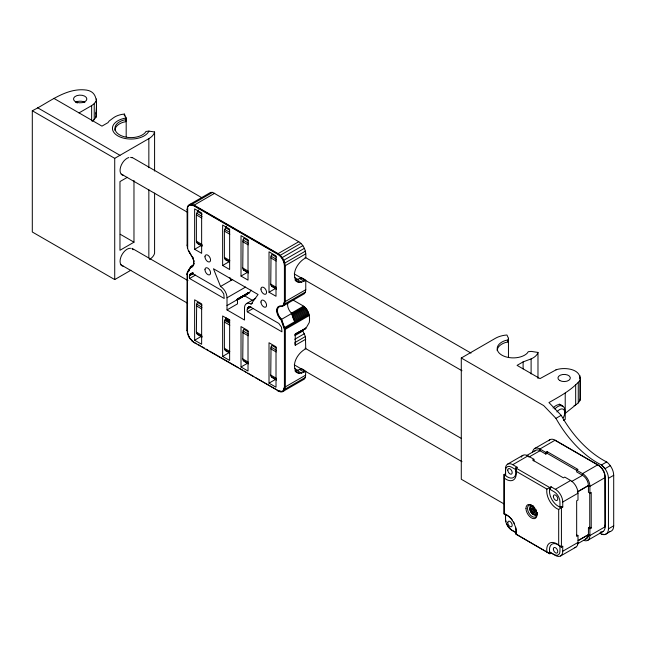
<?xml version="1.0" encoding="UTF-8"?>
<svg xmlns="http://www.w3.org/2000/svg" width="646" height="646" viewBox="0 0 646 646"><rect width="100%" height="100%" fill="white"/><g stroke="black" fill="none" stroke-linecap="round" stroke-linejoin="round"><path stroke-width="0.97" d="M532.627 452.168A10.393 6 60 0 1 539.919 448.994L545.797 452.394L547.122 451.627L577.992 469.448L576.668 470.215L576.668 471.911L582.547 475.303A8.317 4.805 60 0 1 588.425 485.493L588.425 492.276L589.895 493.124L591.219 492.365L591.219 528.008L589.895 528.775L588.425 527.927L589.75 527.16L591.219 528.008M505.43 514.216L505.487 519.279A10.393 6 60 0 0 505.988 521.702M562.755 502.007L562.747 507.094L559.961 507.013L559.961 501.926A8.317 4.805 60 0 0 554.082 491.743L549.673 489.192L550.99 486.745L556.359 489.902A10.393 6 60 0 1 562.69 500.868L562.755 502.007L577.992 493.213A10.393 6 60 0 0 570.636 480.479L564.757 477.087L563.433 477.854L532.57 460.033L533.895 459.266L533.895 460.961M189.561 278.491C188.616 276.189 190.328 272.136 193.17 273.912L221.085 290.086L223.734 293.825L224.21 298.492L189.561 278.491L195.48 275.075M247.313 311.832C246.36 309.531 248.072 305.477 250.923 307.254L278.83 323.428L281.486 327.167L281.963 331.834L247.313 311.832L253.224 308.417M193.76 263.6L194.107 263.398L193.832 264.634L192.314 266.661L193.485 264.836L193.8 261.816M187.154 273.839L187.114 274.768L187.655 272.806L187.154 273.839L187.51 273.638M582.45 475.246L582.547 473.607L597.784 464.813M562.747 546.136L562.69 552.306A10.393 6 60 0 1 556.359 555.956L551.151 553.008L549.827 553.775L515.702 534.072L516.041 530.665A12.129 7.001 60 0 0 515.669 527.273M187.687 246.95L187.687 207.947M283.134 305.405L284.41 301.601L284.41 265.797C284.175 261.178 281.616 256.745 277.732 254.233L193.792 205.767L189.859 204.968M283.134 390.773L284.41 386.97L284.41 329.492L281.018 319.697L280.065 318.728A8.527 4.926 60 0 1 276.73 310.774A8.527 4.926 60 0 1 279.742 306.277L281.664 306.252L283.489 305.203L284.757 301.399L284.757 265.595C284.523 260.976 281.963 256.543 278.087 254.023L194.139 205.565L190.207 204.766L188.39 205.816L187.445 207.406L188.737 205.614M283.772 305.606L284.765 303.927L285.112 301.634L285.112 265.764C284.854 260.919 282.173 256.284 278.111 253.636L194.115 205.145L191.951 204.289L189.997 204.314M282.011 391.419L277.732 390.822L281.664 391.621L283.489 390.572L284.757 386.768L284.757 329.29L281.365 319.495L280.412 318.526A8.527 4.926 60 0 1 277.077 310.573A8.527 4.926 60 0 1 280.089 306.075L282.011 306.051M283.772 390.975L284.765 389.304L285.112 387.002L285.112 329.444L281.608 319.31A8.035 4.635 60 0 1 277.473 311.429A8.035 4.635 60 0 1 280.275 306.527L282.221 306.503L304.419 293.688L305.413 292.008L305.76 289.707L305.76 280.114C302.853 282.157 298.791 283.433 295.747 280.953M190.828 339.134L192.064 340.579L191.709 340.781L193.792 342.364L280.275 391.896L282.221 391.872L304.419 379.057L305.413 377.385L305.76 371.038C302.853 373.081 298.791 374.365 295.747 371.878M202.077 246.174L197.41 243.477L196.384 241.216L196.384 214.948L197.41 211.5L198.548 209.966M202.077 337.107L197.41 334.41L196.384 332.141L196.659 304.169L197.41 302.425L202.077 305.114M229.298 261.888L225.414 259.644L224.388 257.383L224.388 231.115L225.414 227.658L226.544 226.132M229.298 352.821L225.414 350.576L224.388 348.307L224.388 322.039L225.979 317.824L229.871 320.069M248.452 272.951L243.784 270.254L242.759 267.985L243.025 240.013L243.784 238.269L248.452 240.966M248.452 363.876L243.784 361.179L242.759 358.918L243.025 330.946L243.784 329.194L248.452 331.891M276.448 289.109L271.78 286.42L270.755 284.151L271.029 256.179L271.78 254.435L276.448 257.132M276.448 380.042L271.78 377.345L270.755 375.084L271.029 347.112L271.78 345.36L276.448 348.057M305.461 327.813L305.76 328.604L309.256 322.54C310.411 316.314 308.4 309.087 302.788 305.671L292.581 299.776M193.76 263.14L193.041 265.296L190.618 266.774L187.582 271.732A9.157 5.289 60 0 0 187.114 274.348L187.114 330.8L187.461 274.566M92.297 121.295L95.866 117.556C95.996 106.517 100.372 90.715 84.327 89.859C65.044 88.405 48.611 102.69 32.3 110.757L32.3 231.995L114.722 279.581L130.928 270.222M95.866 117.556L96.424 115.125L96.424 98.959M565.218 413.375L578.267 402.902L579.898 400.633L579.898 380.429C581.844 368.624 564.16 366.896 555.988 369.835M579.898 400.633L580.455 398.194L580.455 377.991M187.308 273.008L190.538 267.404L191.797 266.984L190.538 267.404M114.931 130.355A16.061 9.278 0 0 1 122.966 122.328L125.615 121.69L126.188 117.984L124.371 114.059L122.046 114.374A17.935 10.352 0 0 0 113.155 118.032L109.134 121.052L107.987 122.643L101.955 126.131L53.812 98.337M125.615 121.69L126.188 120.003M125.615 119.671L122.966 120.301A16.061 9.278 0 0 0 119.639 134.893A16.061 9.278 0 0 0 144.906 132.971L146.004 131.445L148.927 131.114L154.588 131.986L154.103 133.391A20.292 11.717 0 0 1 148.846 138.64L114.722 158.343L32.3 110.757M497.186 350.633A16.061 9.278 0 0 1 505.22 342.598L507.869 341.968L508.45 338.262L506.932 334.991L504.502 335.266A20.292 11.717 0 0 0 495.409 338.302L461.284 358.005L461.284 479.243L503.791 503.791M507.869 341.968L508.45 340.28M507.869 339.941L505.22 340.579A16.061 9.278 0 0 0 501.894 355.171A16.061 9.278 0 0 0 527.168 353.249L528.267 351.715L531.182 351.384L537.981 352.433L537.432 353.774A17.935 10.352 0 0 1 531.109 358.91L523.107 361.889L517.075 365.378L539.999 378.613L556.303 369.69M515.863 469.674L517.026 467.131L511.818 464.183A10.393 6 60 0 0 505.487 467.841L505.576 475.618L505.576 470.522A8.317 4.805 60 0 1 511.454 467.131L515.863 469.674L517.188 467.228L515.702 467.898L516.041 471.701A12.129 7.001 60 0 1 507.231 476.788L504.114 474.592L505.43 473.825L505.576 475.618M251.028 290.038L249.582 292.541L227.012 305.574M190.885 267.202L187.558 272.273M504.114 513.998L504.114 474.592L504.114 513.998L507.231 515.403A12.129 7.001 60 0 1 512.472 520.288M549.673 489.192L551.151 486.834L546.92 489.087L516.057 471.265L515.702 467.898L549.827 487.601L549.488 491.008A12.129 7.001 60 0 0 558.297 506.27L561.422 507.675L562.747 506.916L559.961 507.013M79.03 112.897L91.643 105.613L94.235 103.667L95.866 101.398M609.453 531.626A11.523 6.654 60 0 0 613.7 525.82L613.7 475.303A11.523 6.654 60 0 0 606.699 461.947A81.331 46.956 60 0 1 561.204 415.33L548.955 402.563C559.888 396.337 571.653 390.095 579.898 380.429M237.801 299.534L246.683 294.39L247.894 293.09M247.119 294.108L237.171 299.849L246.901 294.293L248.08 293.074L238.681 298.412M247.701 293.066L237.034 299.962M504.292 513.699A14.204 8.204 60 0 1 516.057 534.064L549.827 553.775L549.488 549.972A12.129 7.001 60 0 1 558.297 544.885L561.422 547.081L558.685 545.095L558.685 509.452L561.422 507.675L561.422 547.081L562.747 546.322M296.482 333.344L300.56 331.099M191.45 267.186L192.661 266.459M238.632 298.42L244.471 295.044M246.134 294.075L247.798 293.114M127.383 177.303L119.97 181.583L119.97 250.285L133.972 242.202L133.972 180.468M191.951 204.289L212.599 192.371L298.759 241.717C304.137 245.1 306.47 251.738 305.76 257.883C297.903 261.775 290.183 274.251 297.2 281.793M194.115 205.145L214.763 193.227M187.461 209.417L187.114 209.619L187.461 206.89L188.454 205.202L210.644 192.395L212.599 192.371M187.461 245.222L187.114 245.423L187.114 209.183M187.792 247.814L187.445 248.016L187.114 245.052M193.63 260.378L193.8 262.195L193.97 260.475L193.622 260.677L192.613 257.504L188.39 250.696L188.737 250.495M194.64 249.291L201.641 253.337L201.641 212.922L194.64 208.884L194.64 249.291L202.198 244.931M189.859 253.256L189.23 251.351M192.613 257.504L192.968 257.302L193.227 259.094M190.618 266.774L193.154 265.312M191.571 266.548L193.259 265.571M187.582 271.732L189.278 270.755M190.304 274.049L192.298 272.83M190.045 274.372L192.573 272.911M189.835 274.76L193.219 272.806M189.682 275.196L193.065 273.25M189.593 275.697L192.976 273.743M222.636 265.458L229.637 269.503L229.637 229.088L222.636 225.05L222.636 265.458L229.354 261.582M220.536 286.477L213.455 268.744L258.077 294.503L251.076 304.105L250.22 303.677A9.278 5.354 60 0 0 244.511 307.892L244.511 320.02L227.012 309.918L227.012 297.79A9.157 5.289 60 0 0 220.536 286.477L232.681 279.46M278.111 253.636L298.759 241.717M241.015 276.068L248.016 280.114L248.016 239.698L241.015 235.653L241.015 276.068L247.733 272.192M280.275 255.283L300.923 243.364M282.221 257.56L302.869 245.641M283.772 260.241L304.419 248.322M284.765 263.067L305.413 251.149M227.012 297.79L245.601 287.058M285.112 265.764L305.76 253.846M237.437 299.219L244.81 294.964M246.441 294.019L248.08 293.074M227.012 309.918L237.51 303.854L237.51 299.51M194.115 342.55L189.859 338.617L188.39 336.073L187.792 333.191M246.433 303.644L255.727 298.282M269.011 292.234L276.012 296.272L276.012 255.864L269.011 251.819L269.011 292.234L275.729 288.358M189.859 338.617L189.23 336.719M250.979 304.056L252.594 303.127M248.048 307.391L249.736 306.414M247.789 307.714L249.477 306.737M247.58 308.094L250.115 306.632M247.434 308.538L250.81 306.592M299.195 282.407L294.818 279.88L297.144 279.653L301.383 277.586L305.025 279.694M247.345 309.03L250.721 307.084M194.64 340.224L201.641 344.27L201.641 303.854L194.64 299.809L194.64 340.224L201.358 336.348M193.792 342.364L196.739 343.656M285.112 301.634L305.76 289.707M284.765 303.927L305.413 292.008M291.185 313.286L303.539 306.156M281.608 319.31L291.758 313.447A8.035 4.635 60 0 1 287.769 303.103M291.927 313.859L304.282 306.729M291.822 314.998L305.001 307.391M292.517 315.741L305.695 308.134M222.636 356.39L229.637 360.428L229.637 320.02L222.636 315.975L222.636 356.39L229.354 352.514M292.355 317.016L306.349 308.933M306.963 309.797L292.961 317.88L294.794 321.66M293.518 318.785L307.52 310.702M294.011 319.73L308.013 311.647M308.441 312.607L294.439 320.691L291.758 313.447M284.644 327.522L308.788 313.576M284.918 328.491L309.063 314.545M285.112 329.444L309.256 315.498M294.851 334.345L305.59 328.515L295.682 333.901M295.093 334.571L305.76 328.604M294.794 335.67L302.869 331.01L305.413 336.518L305.76 348.816C297.895 352.7 290.183 365.184 297.2 372.726M241.015 367.001L248.016 371.038L248.016 330.623L241.015 326.585L241.015 367.001L247.733 363.117M294.729 339.287L304.419 333.691M305.413 336.518L294.915 342.582L295.262 345.279L305.76 339.215M269.011 383.167L276.012 387.204L276.012 346.789L269.011 342.751L269.011 383.167L276.569 378.798M299.195 373.34L294.818 370.812L297.144 370.586L301.383 368.519L304.298 370.198M285.112 387.002L305.76 375.084M284.765 389.304L305.413 377.385M461.284 358.005L543.706 405.591L555.956 418.358L561.204 415.33M563.506 420.425L565.218 419.44L565.218 393.172M507.578 464.151L522.816 455.357M534.718 448.486L549.956 439.684M526.401 455.68L535.76 450.286M512.779 464.668L528.008 455.874L533.895 459.266M600.594 531.989A10.401 6 60 0 0 605.132 526.821L605.132 477.483A10.401 6 60 0 0 597.833 464.837L555.108 440.176L539.919 448.994L539.919 450.698L545.797 454.09L547.122 453.322L577.128 470.651M528.864 457.077L540.016 450.747M555.407 489.28L570.636 480.479M571.395 481.625L582.547 475.303L582.547 473.607L576.668 470.215M606.699 461.947L601.45 464.975A81.331 46.956 60 0 1 555.956 418.358M610.276 465.653L605.019 468.681L601.507 465.023L602.403 465.75A11.523 6.654 60 0 1 608.451 478.331L608.451 528.848A11.523 6.654 60 0 1 602.403 534.452L601.45 534.129A81.331 46.956 60 0 0 599.771 533.055M577.371 491.872L588.425 485.493L589.895 486.341L605.132 477.539M577.379 491.986L588.433 485.606M608.451 478.331L613.7 475.303M574.318 547.663A10.393 6 60 0 0 577.992 542.438L577.992 535.647L576.668 536.406L576.668 500.763L577.992 500.004L577.992 493.213M578.227 540.5L588.433 534.605L588.425 527.927M578.218 540.605L588.425 534.71L589.895 535.558L605.132 526.765L604.987 475.932A8.317 4.805 60 0 0 599.108 465.742L556.481 441.137A8.317 4.805 60 0 0 554.954 440.483M562.755 551.232L577.992 542.438M586.608 537.464L588.151 536.568M577.346 543.924L586.705 538.522M560.599 555.988L575.836 547.194M587.747 540.322L602.976 531.521M608.451 528.848L613.7 525.82M610.276 531.513L605.019 534.541L601.507 534.145M237.203 299.833L246.901 294.293M302.183 330.171L305.445 328.313M236.969 299.389L241.354 296.91M243.106 295.916L249.582 292.541L238.649 298.476M248.629 292.63L249.243 292.452M246.683 294.39L246.086 294.156M197.41 243.477L198.548 243.704M225.414 259.644L226.544 259.862M243.784 270.254L244.923 270.472M271.78 286.42L272.919 286.638M197.41 334.41L198.548 334.628M225.414 350.576L226.544 350.794M516.178 532.821L511.818 530.237A10.393 6 60 0 1 509.096 527.604M132.067 157.414L201.956 197.765M305.033 257.278L471.015 353.104M559.242 404.041L562.739 406.059M37.549 107.729L119.97 155.315M197.41 211.5L202.077 214.189M225.414 227.658L229.298 229.903M196.659 213.245L202.101 216.386M224.655 229.411L229.322 232.1M243.025 240.013L248.476 243.162M271.029 256.179L276.472 259.321M196.384 214.948L201.827 218.09M224.388 231.115L229.831 234.256M242.759 241.717L248.201 244.866M270.755 257.883L276.205 261.024M121.295 174.057L187.687 212.389M294.261 273.92L461.987 370.756M299.631 278.596L304.008 281.123M294.519 277.53L297.951 279.508M297.144 279.653L301.52 282.181M196.384 241.216L201.827 244.358M224.388 257.383L229.831 260.524M242.759 267.985L248.201 271.134M270.755 284.151L276.205 287.292M196.659 242.605L202.101 245.746M224.655 258.771L229.661 261.662M243.025 269.374L248.476 272.523M271.029 285.54L276.472 288.681M244.204 295.593L252.861 300.592M120.261 234.28L133.972 242.202M132.067 248.347L187.978 280.622M305.033 348.202L461.405 438.481M225.414 318.591L229.298 320.836M225.034 319.463L229.701 322.16M196.659 304.169L202.101 307.318M224.655 320.335L229.322 323.032M243.025 330.946L248.476 334.087M271.029 347.112L276.472 350.253M196.384 305.873L201.827 309.022M224.388 322.039L229.831 325.18M242.759 332.65L248.201 335.791M270.755 348.816L276.205 351.957M120.422 264.48L187.687 303.313M294.261 364.845L461.987 461.68M299.631 369.528L304.008 372.048M294.519 368.462L297.951 370.441M297.144 370.586L301.52 373.105M576.523 534.799L577.992 535.647M196.384 332.141L201.827 335.29M224.388 348.307L229.831 351.456M242.759 358.918L248.201 362.059M270.755 375.084L276.205 378.225M196.659 333.53L202.101 336.679M224.655 349.696L229.322 352.393M243.025 360.306L248.476 363.448M271.029 376.473L276.472 379.614M198.467 344.657L200.203 345.658M201.932 346.66L204.524 348.154M206.26 349.155L207.988 350.156M209.716 351.149L238.277 367.639M240.005 368.64L242.605 370.142M244.333 371.135L246.061 372.136M247.798 373.138L253.854 376.634M255.582 377.635L277.215 390.127M515.863 532.474L511.454 529.93A8.317 4.805 60 0 1 505.576 519.747L505.576 514.652M549.673 551.999L554.082 554.543A8.317 4.805 60 0 0 559.961 551.151L559.961 546.056M583.508 540.29A10.393 6 60 0 0 589.895 535.558L588.433 534.605L587.981 537.052A8.317 4.805 60 0 1 585.486 538.893M188.454 250.575L193.251 258.876M189.997 338.625L187.461 333.118M229.919 277.61L231.034 280.412M187.461 247.749L188.39 250.696M95.866 112.687L96.424 115.125M187.461 330.599L187.687 332.327M187.114 330.421L187.445 333.393M604.987 525.15L605.132 526.821M589.895 493.124L589.895 486.341A10.393 6 60 0 0 582.547 473.607M589.895 528.775L589.895 535.558M589.75 492.502L589.75 527.16M579.898 375.552L579.898 378.435M578.267 382.698L578.267 402.902M575.675 384.645L575.675 404.856A16.311 9.415 0 0 1 574.068 405.664M547.122 451.627L547.122 453.322M545.797 452.394L545.797 454.09M537.981 352.433L537.981 378.483M531.109 358.91L531.109 373.945M523.107 361.889L523.107 368.906M508.45 338.262L508.45 357.109M295.262 334.668L295.262 345.279M154.588 131.986L154.588 171.061M154.588 193.106L154.588 253.224L154.103 254.629A20.292 11.717 0 0 1 149.46 259.506M148.846 138.64L148.846 167.694M148.846 189.738L148.846 257.875M126.188 136.839L126.188 117.984A18.564 10.716 0 0 0 117.871 135.91A18.564 10.716 0 0 0 148.927 131.114M124.371 114.059L124.371 116.062M114.722 158.343L114.722 279.581M94.235 103.667L94.235 119.833M91.643 105.613L91.643 120.826M77.165 101.309L77.165 103.142M548.793 440.766A10.401 6 60 0 1 555.108 440.168M558.685 509.452A14.204 8.204 60 0 1 546.92 489.087M516.057 471.265A14.204 8.204 60 0 1 504.292 478.048M546.92 551.886A14.204 8.204 60 0 1 558.685 545.095M513.53 521.944A12.129 7.001 60 0 1 514.434 523.688M508.297 526.53A10.393 6 60 0 1 506.94 524.181M521.225 457.19A10.393 6 60 0 1 528.008 455.874M537.149 512.553A5.2 3.004 60 0 1 533.475 514.668A5.2 3.004 60 0 1 529.801 508.305A5.2 3.004 60 0 1 533.475 506.181M536.899 512.351A6.759 3.9 60 0 1 532.28 516.63A6.759 3.9 60 0 1 527.669 507.021A6.759 3.9 60 0 1 534.67 507.716M535.663 509.161A6.759 3.9 60 0 1 536.422 510.744M536.293 515.556A6.759 3.9 60 0 1 535.058 515.024M530.285 506.755A6.759 3.9 60 0 1 530.447 505.422M531.513 506.367A5.2 3.004 60 0 1 531.876 505.552M534.517 511.907A2.075 1.203 60 0 1 532.716 508.79M534.234 514.143A4.159 2.398 60 0 1 533.475 513.82M533.959 512.932A2.495 1.437 60 0 1 531.828 511.374A2.495 1.437 60 0 1 531.545 508.757M531.828 508.499A2.495 1.437 60 0 1 534.605 510.518M534.605 512.561A2.495 1.437 60 0 1 534.323 512.819M534.823 451.15A8.317 4.805 60 0 1 539.919 450.698M553.081 408.006A9.9 5.717 -60 0 1 562.101 406.084M554.833 409.015A9.9 5.717 -60 0 1 562.286 405.841A9.9 5.717 -60 0 1 564.547 412.818M556.925 411.922A7.405 4.272 -60 0 1 563.692 409.564A7.405 4.272 -60 0 1 563.239 417.784M132.01 248.734A9.9 5.717 -60 0 1 133.124 249.76M123.556 266.322A9.9 5.717 -60 0 1 120.996 256.761A9.9 5.717 -60 0 1 130.557 248.282M123.556 175.397A9.9 5.717 -60 0 1 120.592 167.015A9.9 5.717 -60 0 1 128.869 157.519M130.557 157.358A9.9 5.717 -60 0 1 132.01 157.802M75.453 102.31A6.678 3.86 0 0 1 84.901 102.31M260.96 289.101A3.957 2.285 60 0 0 265.159 294.326A3.957 2.285 60 0 0 265.159 288.73A3.957 2.285 60 0 0 260.96 289.101M204.968 256.769A3.957 2.285 60 0 0 209.167 261.993A3.957 2.285 60 0 0 209.167 256.397A3.957 2.285 60 0 0 204.968 256.769M204.968 269.705A3.957 2.285 60 0 0 209.167 274.93A3.957 2.285 60 0 0 209.167 269.325A3.957 2.285 60 0 0 204.968 269.705M260.96 302.037A3.957 2.285 60 0 0 265.159 307.262A3.957 2.285 60 0 0 265.159 301.658A3.957 2.285 60 0 0 260.96 302.037M553.347 549.027A3.117 1.801 60 0 0 556.65 553.138A3.117 1.801 60 0 0 556.65 548.729A3.117 1.801 60 0 0 553.347 549.027M507.78 470.102A3.117 1.801 60 0 0 511.083 474.212A3.117 1.801 60 0 0 511.083 469.803A3.117 1.801 60 0 0 507.78 470.102M507.78 522.719A3.117 1.801 60 0 0 511.083 526.829A3.117 1.801 60 0 0 511.083 522.42A3.117 1.801 60 0 0 507.78 522.719M553.347 496.411A3.117 1.801 60 0 0 556.65 500.521A3.117 1.801 60 0 0 556.65 496.112A3.117 1.801 60 0 0 553.347 496.411M525.973 508.394A7.792 4.498 60 0 0 534.242 518.673A7.792 4.498 60 0 0 534.242 507.651A7.792 4.498 60 0 0 525.973 508.394M529.873 509.113A4.159 2.398 60 0 0 534.282 514.596A4.159 2.398 60 0 0 534.282 508.717A4.159 2.398 60 0 0 529.873 509.113M531.044 509.791A2.495 1.437 60 0 0 533.693 513.086A2.495 1.437 60 0 0 533.693 509.557A2.495 1.437 60 0 0 531.044 509.791M531.61 509.807A2.075 1.203 60 0 0 533.814 512.553A2.075 1.203 60 0 0 533.814 509.613A2.075 1.203 60 0 0 531.61 509.807M559.767 380.518A6.185 3.569 0 0 0 570.119 378.911A6.185 3.569 0 0 0 562.537 374.535A6.185 3.569 0 0 0 559.767 380.518M76.834 102.318A6.678 3.86 0 0 0 86.855 98.975A6.678 3.86 0 0 0 76.834 95.64A6.678 3.86 0 0 0 76.834 102.318"/></g></svg>
